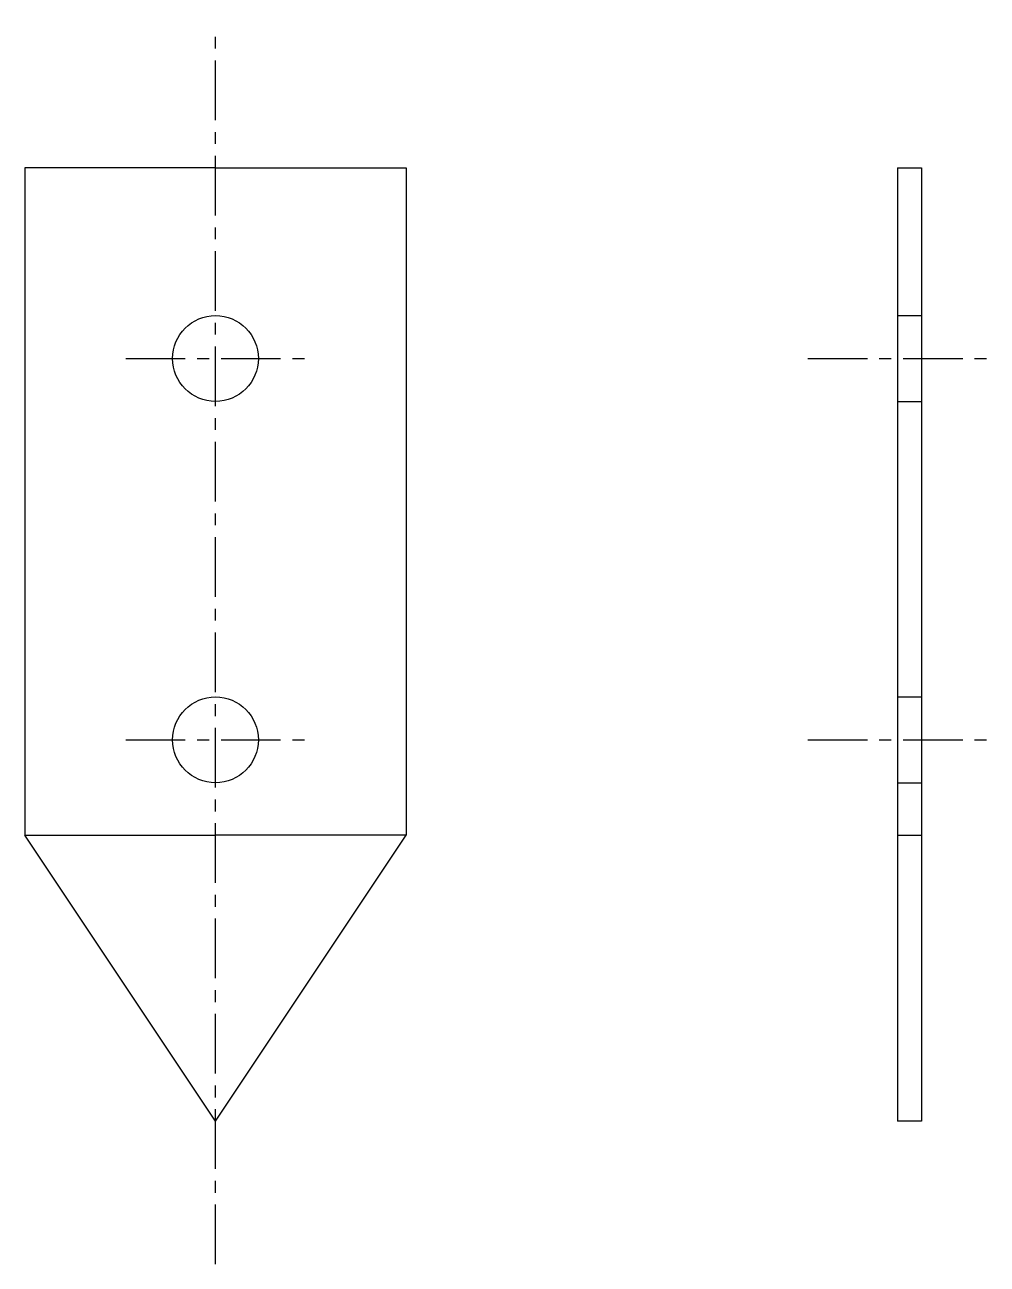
# Model space of a CAD drawing. Extents: x 10.2 to 66.2, y 10 to 53.
# Drawn here: x 46 to 66.19, y 27 to 53 of the extents above; entities outside this region: 2.
import ezdxf

# ---------------------------------------------------------------- set-up
doc = ezdxf.new("R2010")
doc.units = 0
doc.linetypes.add('CENTER', pattern=[2, 1.25, -0.25, 0.25, -0.25])
doc.linetypes.add('DASHED', pattern=[0.75, 0.5, -0.25])
doc.layers.get('0').update_dxf_attribs({"linetype": 'CONTINUOUS'})
doc.layers.add('CENTER', color=1, linetype='CENTER')

msp = doc.modelspace()

# ---------------------------------------------------------------- linework, layer by layer
at = {"color": 7, "linetype": 'CONTINUOUS'}
for p, q in [((46, 50), (46, 36)), ((50, 50), (46, 50)), ((50, 50), (54, 50)), ((54, 50), (54, 36)), ((50, 30), (46, 36)), ((46, 36), (50, 36)), ((50, 30), (54, 36)), ((54, 36), (50, 36))]:
    msp.add_line(p, q, dxfattribs=at)
for p, q in [((64.309, 50), (64.809, 50)), ((64.309, 50), (64.309, 30)), ((64.809, 50), (64.809, 30)), ((64.309, 36), (64.809, 36)), ((64.809, 30), (64.309, 30))]:
    msp.add_line(p, q)
at = {"color": 3, "linetype": 'DASHED'}
for p, q in [((64.309, 46.9), (64.809, 46.9)), ((64.309, 45.1), (64.809, 45.1)), ((64.309, 38.9), (64.809, 38.9)), ((64.309, 37.1), (64.809, 37.1))]:
    msp.add_line(p, q, dxfattribs=at)
at = {"color": 7, "linetype": 'CONTINUOUS'}
for centre in [(50, 46), (50, 38)]:
    msp.add_circle(centre, 0.9, dxfattribs=at)
at = {"layer": 'CENTER', "color": 1, "linetype": 'CENTER'}
for p, q in [((50, 27), (50, 53)), ((48.118, 46), (51.882, 46)), ((62.427, 46), (66.19, 46)), ((48.118, 38), (51.882, 38)), ((62.427, 38), (66.19, 38))]:
    msp.add_line(p, q, dxfattribs=at)

# ---------------------------------------------------------------- texts
at = {"color": 7, "linetype": 'CONTINUOUS'}
for s, p in [('PPL20', (10, 20)), ('PPL', (10, 10))]:
    msp.add_text(s, height=2, dxfattribs=at).set_placement(p)

doc.saveas('drawing.dxf')
